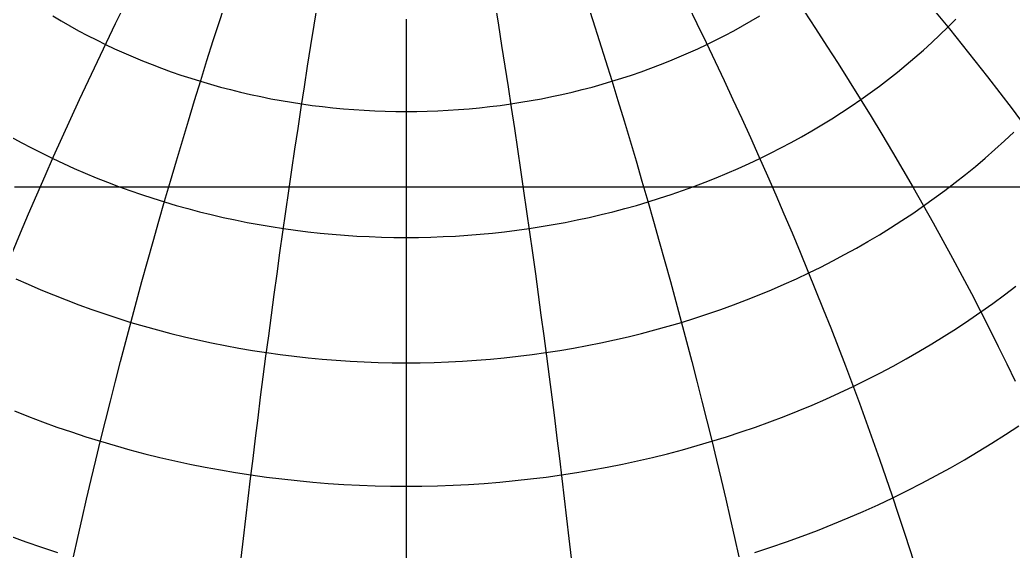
# Model space of a CAD drawing. Header units: millimetres. Extents: x -85 to 85, y -85 to 85.
# Drawn here: x -27.3 to 42.9, y -25.8 to 11.8 of the extents above; entities that cross this region are included whole.
import ezdxf

# ---------------------------------------------------------------- set-up
doc = ezdxf.new("R2010")
doc.units = ezdxf.units.MM
for name, color, linetype in [('CUT_OUTER', 1, 'Continuous'), ('ENGRAVE', 7, 'Continuous'), ('ENGRAVE_FINE', 8, 'Continuous')]:
    doc.layers.add(name, color=color, linetype=linetype)

msp = doc.modelspace()

# ---------------------------------------------------------------- linework, layer by layer
at = {"layer": 'CUT_OUTER'}
msp.add_circle((0, 0), 85, dxfattribs=at)
at = {"layer": 'ENGRAVE'}
msp.add_lwpolyline([(-27.6733, 0), (-26.2664, 0), (-24.8516, 0), (-23.4292, 0), (-21.9996, 0), (-20.5634, 0), (-19.1208, 0), (-17.6725, 0), (-16.2188, 0), (-14.7601, 0), (-13.2969, 0), (-11.8297, 0), (-10.3589, 0), (-8.8849, 0), (-7.4082, 0), (-5.9293, 0), (-4.4486, 0), (-2.9665, 0), (-1.4835, 0), (0, 0), (1.4835, 0), (2.9665, 0), (4.4486, 0), (5.9293, 0), (7.4082, 0), (8.8849, 0), (10.3589, 0), (11.8297, 0), (13.2969, 0), (14.7601, 0), (16.2188, 0), (17.6725, 0), (19.1208, 0), (20.5634, 0), (21.9996, 0), (23.4292, 0), (24.8516, 0), (26.2664, 0), (27.6733, 0), (29.0717, 0), (30.4613, 0), (31.8416, 0), (33.2121, 0), (34.5726, 0), (35.9226, 0), (37.2615, 0), (38.5892, 0), (39.9051, 0), (41.2088, 0), (42.5, 0), (43.7782, 0)], dxfattribs=at)
at = {"layer": 'ENGRAVE_FINE'}
for points in [[(-27.8264, -4.6133), (-27.2615, -3.2664), (-26.6884, -1.9185), (-26.1071, -0.57), (-25.5178, 0.7787), (-24.9208, 2.1272), (-24.3161, 3.475), (-23.7041, 4.8217), (-23.0848, 6.167), (-22.4586, 7.5104), (-21.8254, 8.8515), (-21.1857, 10.1899), (-20.5394, 11.5252), (-19.8869, 12.857)], [(-23.508, -26.1451), (-23.206, -24.7944), (-22.8968, -23.4361), (-22.5807, -22.0706), (-22.2577, -20.6985), (-21.9279, -19.32), (-21.5914, -17.9357), (-21.2484, -16.5458), (-20.8989, -15.151), (-20.543, -13.7515), (-20.1809, -12.3479), (-19.8126, -10.9404), (-19.4383, -9.5297), (-19.058, -8.116), (-18.672, -6.6999), (-18.2803, -5.2817), (-17.883, -3.862), (-17.4802, -2.441), (-17.0721, -1.0193), (-16.6589, 0.4027), (-16.2405, 1.8246), (-15.8172, 3.2459), (-15.3891, 4.6662), (-14.9563, 6.0852), (-14.519, 7.5022), (-14.0772, 8.917), (-13.6311, 10.3291), (-13.1809, 11.738), (-12.7267, 13.1433)], [(-11.6597, -26.2575), (-11.4999, -24.859), (-11.3367, -23.453), (-11.17, -22.0398), (-10.9999, -20.6199), (-10.8265, -19.1937), (-10.6497, -17.7616), (-10.4698, -16.3242), (-10.2866, -14.8818), (-10.1003, -13.4348), (-9.9109, -11.9838), (-9.7185, -10.5291), (-9.5231, -9.0712), (-9.3249, -7.6105), (-9.1238, -6.1475), (-8.9199, -4.6826), (-8.7133, -3.2164), (-8.5041, -1.7491), (-8.2922, -0.2813), (-8.0778, 1.1866), (-7.861, 2.6541), (-7.6418, 4.1208), (-7.4202, 5.5863), (-7.1964, 7.05), (-6.9704, 8.5117), (-6.7423, 9.9707), (-6.5121, 11.4267), (-6.28, 12.8792)], [(6.28, 12.8792), (6.5121, 11.4267), (6.7423, 9.9707), (6.9704, 8.5117), (7.1964, 7.05), (7.4202, 5.5863), (7.6418, 4.1208), (7.861, 2.6541), (8.0778, 1.1866), (8.2922, -0.2813), (8.5041, -1.7491), (8.7133, -3.2164), (8.9199, -4.6826), (9.1238, -6.1475), (9.3249, -7.6105), (9.5231, -9.0712), (9.7185, -10.5291), (9.9109, -11.9838), (10.1003, -13.4348), (10.2866, -14.8818), (10.4698, -16.3242), (10.6497, -17.7616), (10.8265, -19.1937), (10.9999, -20.6199), (11.17, -22.0398), (11.3367, -23.453), (11.4999, -24.859), (11.6597, -26.2575)], [(12.7267, 13.1433), (13.1809, 11.738), (13.6311, 10.3291), (14.0772, 8.917), (14.519, 7.5022), (14.9563, 6.0852), (15.3891, 4.6662), (15.8172, 3.2459), (16.2405, 1.8246), (16.6589, 0.4027), (17.0721, -1.0193), (17.4802, -2.441), (17.883, -3.862), (18.2803, -5.2817), (18.672, -6.6999), (19.058, -8.116), (19.4383, -9.5297), (19.8126, -10.9404), (20.1809, -12.3479), (20.543, -13.7515), (20.8989, -15.151), (21.2484, -16.5458), (21.5914, -17.9357), (21.9279, -19.32), (22.2577, -20.6985), (22.5807, -22.0706), (22.8968, -23.4361), (23.206, -24.7944), (23.508, -26.1451)], [(19.8869, 12.857), (20.5394, 11.5252), (21.1857, 10.1899), (21.8254, 8.8515), (22.4586, 7.5104), (23.0848, 6.167), (23.7041, 4.8217), (24.3161, 3.475), (24.9208, 2.1272), (25.5178, 0.7787), (26.1071, -0.57), (26.6884, -1.9185), (27.2615, -3.2664), (27.8264, -4.6133), (28.3828, -5.9589), (28.9306, -7.3026), (29.4695, -8.6441), (29.9995, -9.9829), (30.5203, -11.3187), (31.0318, -12.6511), (31.5339, -13.9796), (32.0264, -15.3038), (32.5091, -16.6234), (32.9819, -17.938), (33.4447, -19.247), (33.8973, -20.5502), (34.3395, -21.8472), (34.7713, -23.1375), (35.1925, -24.4207), (35.603, -25.6965), (36.0026, -26.9645)], [(-24.9809, 12.0745), (-24.377, 11.7156), (-23.7657, 11.3656), (-23.1472, 11.0245), (-22.5216, 10.6925), (-21.8891, 10.3697), (-21.25, 10.056), (-20.6044, 9.7517), (-19.9525, 9.4569), (-19.2946, 9.1715), (-18.6308, 8.8958), (-17.9613, 8.6298), (-17.2863, 8.3735), (-16.6061, 8.1271), (-15.9208, 7.8906), (-15.2306, 7.6642), (-14.5359, 7.4478), (-13.8366, 7.2415), (-13.1332, 7.0454), (-12.4258, 6.8596), (-11.7146, 6.6841), (-10.9998, 6.5189), (-10.2817, 6.3642), (-9.5604, 6.22), (-8.8362, 6.0862), (-8.1094, 5.963), (-7.38, 5.8504), (-6.6485, 5.7484), (-5.9149, 5.6571), (-5.1794, 5.5764), (-4.4425, 5.5065), (-3.7041, 5.4472), (-2.9647, 5.3988), (-2.2243, 5.361), (-1.4832, 5.3341), (-0.7417, 5.3179), (0, 5.3125), (0.7417, 5.3179), (1.4832, 5.3341), (2.2243, 5.361), (2.9647, 5.3988), (3.7041, 5.4472), (4.4425, 5.5065), (5.1794, 5.5764), (5.9149, 5.6571), (6.6485, 5.7484), (7.38, 5.8504), (8.1094, 5.963), (8.8362, 6.0862), (9.5604, 6.22), (10.2817, 6.3642), (10.9998, 6.5189), (11.7146, 6.6841), (12.4258, 6.8596), (13.1332, 7.0454), (13.8366, 7.2415), (14.5359, 7.4478), (15.2306, 7.6642), (15.9208, 7.8906), (16.6061, 8.1271), (17.2863, 8.3735), (17.9613, 8.6298), (18.6308, 8.8958), (19.2946, 9.1715), (19.9525, 9.4569), (20.6044, 9.7517), (21.25, 10.056), (21.8891, 10.3697), (22.5216, 10.6925), (23.1472, 11.0245), (23.7657, 11.3656), (24.377, 11.7156), (24.9809, 12.0745)], [(28.1071, 12.4136), (28.9205, 11.1777), (29.7251, 9.9385), (30.5206, 8.6962), (31.3069, 7.4513), (32.0836, 6.2041), (32.8506, 4.955), (33.6075, 3.7044), (34.3542, 2.4526), (35.0904, 1.2002), (35.816, -0.0527), (36.5306, -1.3055), (37.2341, -2.5579), (37.9263, -3.8096), (38.6069, -5.0601), (39.2758, -6.309), (39.9326, -7.5561), (40.5774, -8.8008), (41.2097, -10.0428), (41.8296, -11.2818), (42.4366, -12.5174), (43.0308, -13.7491)], [(37.4525, 12.2807), (38.3764, 11.1571), (39.2886, 10.03), (40.1889, 8.8999), (41.0769, 7.767), (41.9523, 6.6318), (42.815, 5.4946), (43.6647, 4.3557)], [(-27.9383, 3.5317), (-27.2111, 3.1308), (-26.4757, 2.7404), (-25.7322, 2.3609), (-24.9809, 1.9922), (-24.2219, 1.6345), (-23.4556, 1.2878), (-22.6822, 0.9524), (-21.9018, 0.6283), (-21.1147, 0.3155), (-20.3213, 0.0143), (-19.5216, -0.2754), (-18.716, -0.5534), (-17.9047, -0.8196), (-17.0879, -1.074), (-16.266, -1.3165), (-15.439, -1.547), (-14.6074, -1.7654), (-13.7713, -1.9718), (-12.9311, -2.1659), (-12.0868, -2.3478), (-11.2389, -2.5174), (-10.3876, -2.6746), (-9.5332, -2.8194), (-8.6758, -2.9518), (-7.8157, -3.0717), (-6.9533, -3.1791), (-6.0888, -3.2739), (-5.2224, -3.3561), (-4.3545, -3.4257), (-3.4852, -3.4827), (-2.6148, -3.5271), (-1.7436, -3.5588), (-0.872, -3.5778), (0, -3.5841), (0.872, -3.5778), (1.7436, -3.5588), (2.6148, -3.5271), (3.4852, -3.4827), (4.3545, -3.4257), (5.2224, -3.3561), (6.0888, -3.2739), (6.9533, -3.1791), (7.8157, -3.0717), (8.6758, -2.9518), (9.5332, -2.8194), (10.3876, -2.6746), (11.2389, -2.5174), (12.0868, -2.3478), (12.9311, -2.1659), (13.7713, -1.9718), (14.6074, -1.7654), (15.439, -1.547), (16.266, -1.3165), (17.0879, -1.074), (17.9047, -0.8196), (18.716, -0.5534), (19.5216, -0.2754), (20.3213, 0.0143), (21.1147, 0.3155), (21.9018, 0.6283), (22.6822, 0.9524), (23.4556, 1.2878), (24.2219, 1.6345), (24.9809, 1.9922), (25.7322, 2.3609), (26.4757, 2.7404), (27.2111, 3.1308), (27.9383, 3.5317), (28.6569, 3.9432), (29.3668, 4.365), (30.0677, 4.7971), (30.7595, 5.2393), (31.4419, 5.6916), (32.1148, 6.1536), (32.7779, 6.6254), (33.4309, 7.1068), (34.0738, 7.5975), (34.7063, 8.0976), (35.3283, 8.6067), (35.9395, 9.1249), (36.5397, 9.6518), (37.1288, 10.1874), (37.7066, 10.7315), (38.2729, 11.2838), (38.8276, 11.8444)], [(0, 11.8297), (0, 10.3589), (0, 8.8849), (0, 7.4082), (0, 5.9293), (0, 4.4486), (0, 2.9665), (0, 1.4835), (0, 0), (0, -1.4835), (0, -2.9665), (0, -4.4486), (0, -5.9293), (0, -7.4082), (0, -8.8849), (0, -10.3589), (0, -11.8297), (0, -13.2969), (0, -14.7601), (0, -16.2188), (0, -17.6725), (0, -19.1208), (0, -20.5634), (0, -21.9996), (0, -23.4292), (0, -24.8516), (0, -26.2664)], [(-27.5741, -6.5007), (-26.7017, -6.8953), (-25.8212, -7.2771), (-24.9328, -7.6461), (-24.0369, -8.0021), (-23.1336, -8.3451), (-22.2233, -8.6748), (-21.3062, -8.9913), (-20.3826, -9.2944), (-19.4528, -9.584), (-18.517, -9.8601), (-17.5757, -10.1225), (-16.629, -10.3711), (-15.6772, -10.606), (-14.7206, -10.827), (-13.7596, -11.0341), (-12.7943, -11.2271), (-11.8252, -11.4061), (-10.8525, -11.571), (-9.8764, -11.7217), (-8.8974, -11.8582), (-7.9156, -11.9804), (-6.9315, -12.0883), (-5.9452, -12.182), (-4.9571, -12.2612), (-3.9675, -12.3261), (-2.9767, -12.3766), (-1.9849, -12.4127), (-0.9926, -12.4343), (0, -12.4415), (0.9926, -12.4343), (1.9849, -12.4127), (2.9767, -12.3766), (3.9675, -12.3261), (4.9571, -12.2612), (5.9452, -12.182), (6.9315, -12.0883), (7.9156, -11.9804), (8.8974, -11.8582), (9.8764, -11.7217), (10.8525, -11.571), (11.8252, -11.4061), (12.7943, -11.2271), (13.7596, -11.0341), (14.7206, -10.827), (15.6772, -10.606), (16.629, -10.3711), (17.5757, -10.1225), (18.517, -9.8601), (19.4528, -9.584), (20.3826, -9.2944), (21.3062, -8.9913), (22.2233, -8.6748), (23.1336, -8.3451), (24.0369, -8.0021), (24.9328, -7.6461), (25.8212, -7.2771), (26.7017, -6.8953), (27.5741, -6.5007), (28.4381, -6.0935), (29.2934, -5.6738), (30.1397, -5.2417), (30.9769, -4.7973), (31.8047, -4.3409), (32.6228, -3.8725), (33.4309, -3.3923), (34.2289, -2.9004), (35.0164, -2.3969), (35.7933, -1.8821), (36.5593, -1.3561), (37.3141, -0.8191), (38.0575, -0.2711), (38.7894, 0.2876), (39.5095, 0.8569), (40.2175, 1.4365), (40.9132, 2.0263), (41.5965, 2.6262), (42.2672, 3.2359), (42.9249, 3.8553)], [(-27.6907, -15.8368), (-26.6957, -16.2322), (-25.6925, -16.613), (-24.6814, -16.9793), (-23.6629, -17.3307), (-22.6371, -17.6674), (-21.6045, -17.989), (-20.5653, -18.2956), (-19.5198, -18.587), (-18.4683, -18.8632), (-17.4113, -19.124), (-16.3489, -19.3695), (-15.2816, -19.5994), (-14.2096, -19.8138), (-13.1332, -20.0126), (-12.0529, -20.1957), (-10.9689, -20.3631), (-9.8815, -20.5147), (-8.7912, -20.6505), (-7.6982, -20.7703), (-6.6028, -20.8743), (-5.5054, -20.9623), (-4.4063, -21.0344), (-3.3059, -21.0905), (-2.2045, -21.1305), (-1.1024, -21.1546), (0, -21.1626), (1.1024, -21.1546), (2.2045, -21.1305), (3.3059, -21.0905), (4.4063, -21.0344), (5.5054, -20.9623), (6.6028, -20.8743), (7.6982, -20.7703), (8.7912, -20.6505), (9.8815, -20.5147), (10.9689, -20.3631), (12.0529, -20.1957), (13.1332, -20.0126), (14.2096, -19.8138), (15.2816, -19.5994), (16.3489, -19.3695), (17.4113, -19.124), (18.4683, -18.8632), (19.5198, -18.587), (20.5653, -18.2956), (21.6045, -17.989), (22.6371, -17.6674), (23.6629, -17.3307), (24.6814, -16.9793), (25.6925, -16.613), (26.6957, -16.2322), (27.6907, -15.8368), (28.6774, -15.427), (29.6553, -15.0029), (30.6241, -14.5646), (31.5837, -14.1124), (32.5336, -13.6462), (33.4736, -13.1663), (34.4034, -12.6729), (35.3227, -12.1659), (36.2313, -11.6457), (37.1288, -11.1124), (38.015, -10.5661), (38.8897, -10.007), (39.7525, -9.4352), (40.6032, -8.851), (41.4415, -8.2545), (42.2672, -7.646), (43.08, -7.0255)], [(24.6437, -25.8467), (25.7604, -25.4803), (26.8692, -25.0977), (27.9698, -24.699), (29.062, -24.2843), (30.1452, -23.8539), (31.2193, -23.4078), (32.2839, -22.9461), (33.3386, -22.469), (34.3832, -21.9766), (35.4173, -21.4692), (36.4407, -20.9468), (37.4529, -20.4095), (38.4537, -19.8577), (39.4428, -19.2914), (40.4199, -18.7107), (41.3847, -18.116), (42.3369, -17.5073), (43.2761, -16.8849)], [(-27.9698, -24.699), (-26.8692, -25.0977), (-25.7604, -25.4803), (-24.6437, -25.8467)]]:
    msp.add_lwpolyline(points, dxfattribs=at)

doc.saveas('drawing.dxf')
